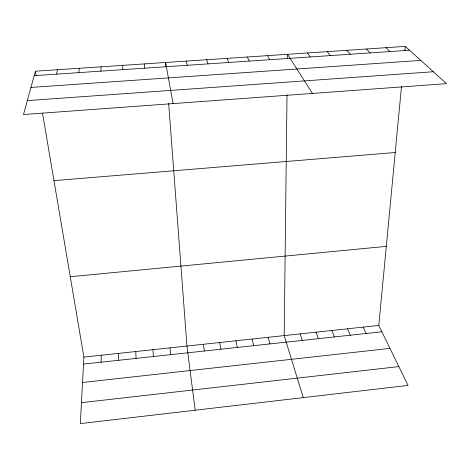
<?xml version="1.0" encoding="UTF-8"?>
<svg xmlns="http://www.w3.org/2000/svg" width="470" height="470" viewBox="0 0 470 470"><rect width="100%" height="100%" fill="white"/><g stroke="black" fill="none" stroke-linecap="round" stroke-linejoin="round"><path stroke-width="0.7" d="M287.017 94.84L284.186 335.598L303.238 397.62M287.44 58.703L287.493 54.303L312.48 93.43M101.109 362.2L101.273 355.238M100.88 71.14L101.085 66.811M42.541 113.27L83.889 357.106L80.329 423.605L408.031 385.406L378.791 325.44L401.492 86.492M404.887 50.748L405.299 46.395L35.415 71.217L23.5 114.521L446.5 83.648L405.299 46.395M78.784 72.633L79.324 68.273M56.559 74.137L57.44 69.742M81.451 402.667L398.854 366.588M82.526 382.48L389.977 348.387M83.513 364.103L381.881 331.779M83.889 357.106L378.791 325.44M70.259 276.718L386.305 246.38M53.968 180.65L395.217 152.509M27.331 100.598L433.322 71.734M30.955 87.432L420.797 60.407M34.193 75.652L409.546 50.237M385.94 47.693L389.918 51.565M366.477 48.998L370.178 52.899M346.901 50.314L350.32 54.244M327.208 51.635L330.351 55.595M307.409 52.963L310.265 56.958M267.465 55.642L269.745 59.702M247.32 56.999L249.306 61.088M363.204 327.114L366.118 333.488M347.541 328.794L350.279 335.204M227.057 58.356L228.749 62.481M331.814 330.486L334.37 336.925M316.01 332.184L318.384 338.659M300.136 333.888L302.328 340.397M206.683 59.725L208.069 63.879M268.164 337.319L269.992 343.899M186.185 61.1L187.266 65.289M252.073 339.046L253.712 345.667M235.905 340.785L237.35 347.436M219.66 342.524L220.918 349.216M173.083 103.6L165.569 62.481L165.892 66.769M35.415 71.217L36.149 75.558M203.34 344.281L204.403 351.008M195.203 410.216L186.948 346.038L168.66 103.471M144.202 63.92L144.654 68.174M169.976 347.859L170.645 354.662M152.926 349.692L153.385 356.536M135.789 351.531L136.047 358.41M122.705 65.359L122.835 69.648M118.569 353.381L118.622 360.302"/></g></svg>
